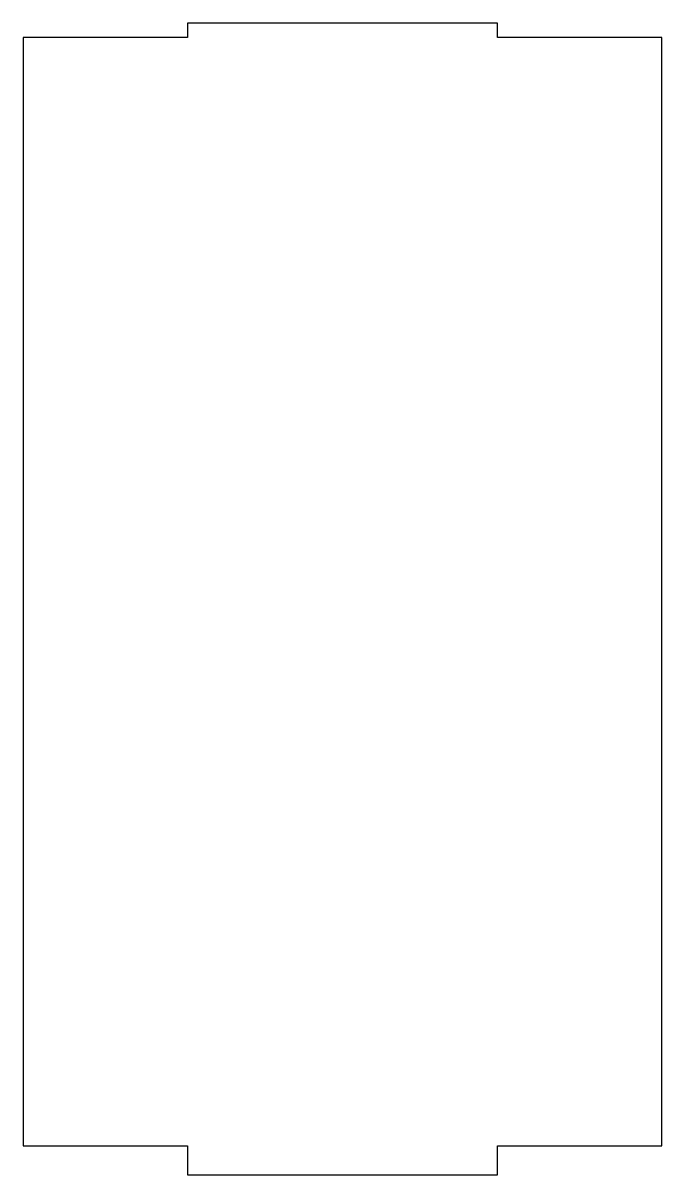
# Model space of a CAD drawing. Header units: millimetres. Extents: x -69 to -3, y 20 to 139.
import ezdxf

# ---------------------------------------------------------------- set-up
doc = ezdxf.new("R2010")
doc.units = ezdxf.units.MM
doc.layers.get('0').update_dxf_attribs({"linetype": 'CONTINUOUS'})

msp = doc.modelspace()

# ---------------------------------------------------------------- linework, layer by layer
msp.add_lwpolyline([(-52, 20), (-20, 20), (-20, 23), (-3, 23), (-3, 137.5), (-20, 137.5), (-20, 139), (-52, 139), (-52, 137.5), (-69, 137.5), (-69, 23), (-52, 23)], close=True)

doc.saveas('drawing.dxf')
